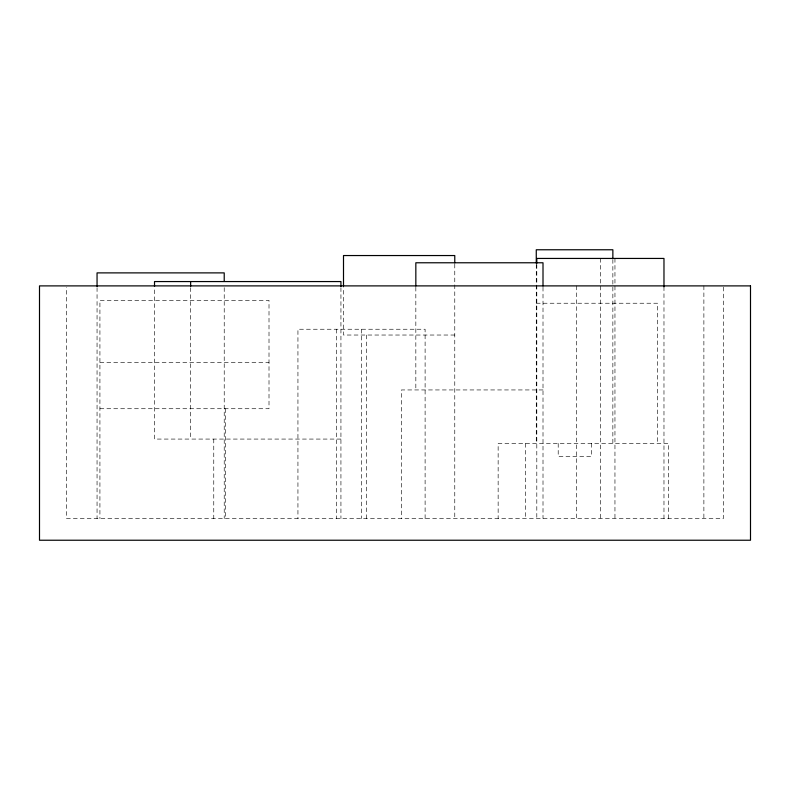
<?xml version="1.0" encoding="UTF-8"?>
<svg xmlns="http://www.w3.org/2000/svg" width="790" height="790" viewBox="0 0 790 790"><rect width="100%" height="100%" fill="white"/><g stroke="black" fill="none" stroke-linecap="round" stroke-linejoin="round"><path stroke-width="0.59" stroke-dasharray="3.95 2.96" d="M536.272 303.232L657.655 303.232L657.655 443.407M454.773 335.029L343.502 335.029L343.502 287.343M99.925 362.482L269.005 362.482M543.007 389.944L401.389 389.944L401.389 518.556M99.925 408.726L269.005 408.726L269.005 300.348L99.925 300.348L99.925 518.556M340.934 439.072L154.514 439.072L154.514 287.708M723.413 287.125L723.413 518.556L66.587 518.556L66.587 287.125M703.88 285.891L703.88 518.556M668.666 518.556L668.666 443.407L498.144 443.407L498.144 518.556M663.975 286.79L663.975 518.556M614.956 258.439L614.956 518.556M612.862 259.485L612.862 443.407M600.39 258.439L600.39 518.556M591.443 443.407L591.443 456.423L558.204 456.423L558.204 443.407M576.71 285.891L576.71 518.556M543.007 287.224L543.007 518.556M536.805 264.601L536.805 518.556M536.272 264.344L536.272 443.407M525.597 443.407L525.597 518.556M454.773 264.107L454.773 518.556M425.109 518.556L425.109 329.242L297.939 329.242L297.939 518.556M415.836 287.224L415.836 389.944M366.619 335.029L366.619 518.556M361.524 329.242L361.524 518.556M340.934 287.708L340.934 518.556M336.678 329.242L336.678 518.556M225.654 408.726L225.654 518.556M224.222 287.629L224.222 518.556M213.764 439.072L213.764 518.556M190.637 287.708L190.637 439.072M97.052 287.629L97.052 518.556"/><path stroke-width="1.19" d="M663.975 286.79L663.975 258.439L536.805 258.439L536.805 263.366M612.862 258.271L612.862 249.768L536.272 249.768L536.272 263.129M543.007 286L543.007 262.774L415.836 262.774L415.836 286M454.773 262.882L454.773 255.545L343.502 255.545L343.502 286.118M340.934 286.484L340.934 281.556L154.514 281.556L154.514 286.484M224.222 281.487L224.222 272.886L97.052 272.886L97.052 286.395M190.637 281.556L190.637 286.484M750.5 285.891L39.5 285.891L39.5 540.232L750.5 540.232L750.5 285.891"/></g></svg>
